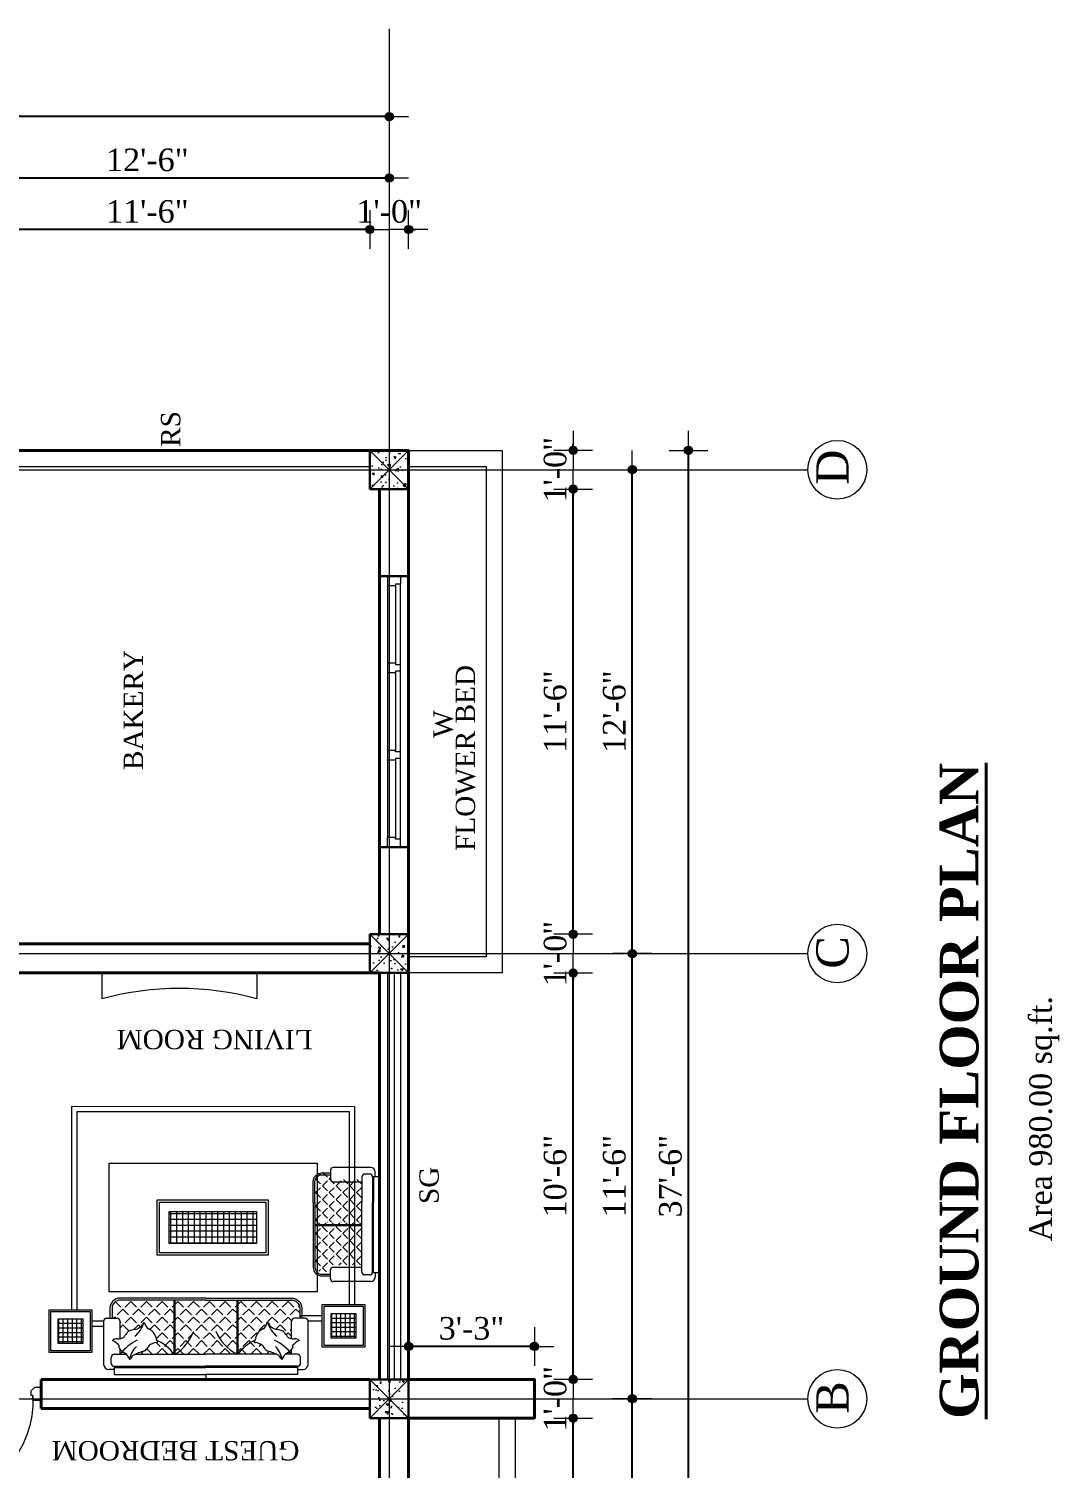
# Model space of a CAD drawing. Header units: inches. Extents: x 897 to 49934, y -34925 to -18564.
# Drawn here: x 4677.7 to 4997, y -24120.6 to -23674.4 of the extents above; entities that cross this region are included whole.
import ezdxf

# ---------------------------------------------------------------- set-up
doc = ezdxf.new("R2010")
doc.units = ezdxf.units.IN
doc.header["$LTSCALE"] = 35
doc.header["$MEASUREMENT"] = 0
doc.header["$PDMODE"] = 34
for name, color, linetype, lineweight in [('SES- Door&Window', 21, 'Continuous', 15), ('SES-DIMENSION', 142, 'Continuous', 13), ('SES-Furniture', 45, 'Continuous', 5), ('SES-HACTH', 8, 'Continuous', 13), ('SES-REBARS', 1, 'Continuous', 40), ('SES-Set Back Line', 2, 'Continuous', 15), ('SES-Staircase', 134, 'Continuous', 13), ('SES-TEXT', 3, 'Continuous', 20), ('SES-TitleText', 7, 'Continuous', 40), ('SES-Wall Plan', 6, 'Continuous', 30)]:
    doc.layers.add(name, color=color, linetype=linetype, lineweight=lineweight)
doc.styles.add('7 INCH', font='times.ttf', dxfattribs={"height": 7})
doc.styles.add('SES-ARAIL', font='times.ttf', dxfattribs={"height": 6})
doc.styles.add('SES-Title Text', font='times.ttf', dxfattribs={"height": 10})
doc.linetypes.add('ZIGZAG', pattern='A,0.0001,-0.2,[131,ltypeshp.shx,S=0.2,R=0,X=-0.2,Y=0],-0.4,[131,ltypeshp.shx,S=0.2,R=180,X=0.2,Y=0],-0.2', length=0.8001)
doc.dimstyles.new('7 INCH', dxfattribs={"dimscale": 0, "dimtxt": 7, "dimasz": 1, "dimexe": 2, "dimexo": 9, "dimgap": 2, "dimtad": 1, "dimdec": 0, "dimzin": 3, "dimdsep": 46, "dimlunit": 4, "dimtxsty": '7 INCH', "dimblk": 'DIM', "dimcen": 3, "dimdle": 3, "dimse1": 1, "dimse2": 1, "dimclrd": 256, "dimclre": 256, "dimclrt": 7, "dimadec": 1, "dimazin": 2, "dimtfac": 1, "dimtdec": 0, "dimtix": 1, "dimtofl": 0, "dimtmove": 2, "dimatfit": 3, "dimldrblk": 'ARW', "dimfxl": 2, "dimfrac": 2, "dimtolj": 2, "dimtzin": 0, "dimarcsym": 0})

# ---------------------------------------------------------------- blocks, each defined once
blk = doc.blocks.new('c11')
at = {"layer": 'SES-HACTH', "linetype": 'ByBlock'}
h = blk.add_hatch(dxfattribs=at)
h.set_pattern_fill('AR-CONC', color=256)
h.set_pattern_definition([(50, (-20422.33, 19414.4167), (7.1726018, -0.6275213), [0.75, -8.25]), (355, (-20422.33, 19414.417), (-1.3875133, 7.5219213), [0.6, -6.6]), (100.451444, (-20421.732, 19414.3644), (5.7850885, 6.8943999), [0.637402, -7.0114211]), (46.1842, (-20422.33, 19416.417), (10.6724133, -1.6551928), [1.125, -12.375]), (96.635635, (-20421.441, 19416.279), (9.3466195, 9.741186), [0.9561034, -10.5171376]), (351.184164, (-20422.33, 19416.417), (9.3466195, 9.741186), [0.9, -9.9]), (21, (-20421.33, 19415.9167), (5.9690705, -4.0261889), [0.75, -8.25]), (326, (-20421.33, 19415.917), (2.4331533, 7.2515005), [0.6, -6.6]), (71.451445, (-20420.8325, 19415.581), (8.4022238, 3.2253115), [0.6374019, -7.0114211]), (37.5, (-20422.33, 19414.4167), (0.12159855, 3.32893854), [0, -6.52, 0, -6.7, 0, -6.625]), (7.5, (-20422.33, 19414.4167), (2.63069537, 3.9441171), [0, -3.82, 0, -6.37, 0, -2.525]), (327.5, (-20424.56, 19414.4167), (5.33822436, -0.22554872), [0, -2.5, 0, -7.8, 0, -10.35]), (317.5, (-20425.56, 19414.4167), (5.8318617, 1.0010498), [0, -3.25, 0, -5.18, 0, -7.35])])
h.paths.add_polyline_path([(-6, 6), (-6, -6), (6, -6), (6, 6)])
for p, q in [((-6, 6), (6, -6)), ((6, 6), (-6, -6))]:
    blk.add_line(p, q, dxfattribs=at)
at = {"layer": 'SES-Wall Plan', "linetype": 'ByBlock'}
blk.add_lwpolyline([(-6, 6), (6, 6), (6, -6), (-6, -6)], close=True, dxfattribs=at)
blk = doc.blocks.new('6H')
at = {"layer": 'SES- Door&Window'}
for p, q in [((-78, -2.5), (-75.5, -2.5)), ((-75.5, -2.5), (3.5, -2.5)), ((-75.5, -2.5), (-75.5, -4)), ((-75.5, -4), (-75, -4)), ((-50.5, -4), (-75.5, -4)), ((-75, -4), (-75, -6.5)), ((-51, -4), (-51, -6.5)), ((-50.5, -2.5), (-50.5, -4)), ((-48.5, -2.5), (-48.5, -4)), ((-48.5, -4), (-48, -4)), ((-23.5, -4), (-48.5, -4)), ((-48, -4), (-48, -6.5)), ((-24, -4), (-24, -6.5)), ((-23.5, -4), (-24, -4)), ((-23.5, -2.5), (-23.5, -4)), ((-21.5, -2.5), (-21.5, -4)), ((3, -4), (-21.5, -4)), ((-21, -4), (-21, -6.5)), ((3, -4), (3, -6.5)), ((3.5, -4), (3, -4)), ((6, -2.5), (3.5, -2.5)), ((3.5, -2.5), (3.5, -4)), ((-78, -6.5), (-75, -6.5)), ((3, -6.5), (-75, -6.5)), ((6, -6.5), (3, -6.5))]:
    blk.add_line(p, q, dxfattribs=at)
at = {"layer": 'SES-Wall Plan'}
for p, q in [((-78, -9), (-78, 0)), ((-78, -9), (-78, 0)), ((6, -9), (6, 0))]:
    blk.add_line(p, q, dxfattribs=at)
blk.add_lwpolyline([(6, 0), (-78, 0), (-78, -9), (6, -9)], close=True, dxfattribs=at)
blk = doc.blocks.new('DIM')
at = {"layer": 'SES-DIMENSION'}
h = blk.add_hatch(color=256, dxfattribs=at)
h.paths.add_polyline_path([(0, 1.28), (0, 0), (1.28, 0, 0.414214)])
h.paths.add_polyline_path([(1.28, 0), (0, 0), (0, -1.28, 0.414214)])
h.paths.add_polyline_path([(0, 0), (-1.28, 0, 0.414214), (0, -1.28)])
h.paths.add_polyline_path([(0, 1.28, 0.414214), (-1.28, 0), (0, 0)])
for p, q in [((0, 6), (0, -6)), ((-6, 0), (6, 0))]:
    blk.add_line(p, q, dxfattribs=at)
blk.add_circle((0, 0), 1.28, dxfattribs=at)
blk = doc.blocks.new('*D1250')
at = {"layer": 'Defpoints', "color": 0, "linetype": 'ByBlock', "transparency": 16777216}
for p in [(4795.41, -24105.1), (4846.41, -24105.1), (4795.41, -24243.1)]:
    blk.add_point(p, dxfattribs=at)
at = {"layer": 'SES-DIMENSION', "linetype": 'ByBlock', "lineweight": -2, "transparency": 16777216}
blk.add_line((4846.41, -24242.1), (4846.41, -24106.1), dxfattribs=at)
for p, rotation in [((4846.41, -24105.1), 90), ((4846.41, -24243.1), 270)]:
    blk.add_blockref('DIM', p, dxfattribs=dict(at, rotation=rotation))
at = {"layer": 'SES-DIMENSION', "color": 7, "linetype": 'ByBlock', "transparency": 16777216, "insert": (4840.85, -24174.1), "char_height": 7, "attachment_point": 5, "rotation": 90, "style": '7 INCH'}
blk.add_mtext('\\A2;11\'-6"', dxfattribs=at)
blk = doc.blocks.new('ARW')
at = {"layer": 'SES-DIMENSION'}
blk.add_lwpolyline([(10, 0, 0, 6, 0), (0, 0, 0, 0, 0), (10, 0, 0, 0, 0)], format="xyseb", dxfattribs=at)
blk = doc.blocks.new('*D1251')
at = {"layer": 'Defpoints', "color": 0, "linetype": 'ByBlock', "transparency": 16777216}
for p in [(4795.41, -24093.1), (4846.41, -24093.1), (4795.41, -24105.1)]:
    blk.add_point(p, dxfattribs=at)
at = {"layer": 'SES-DIMENSION', "linetype": 'ByBlock', "lineweight": -2, "transparency": 16777216}
for p, q in [((4846.41, -24092.1), (4846.41, -24091.1)), ((4846.41, -24106.1), (4846.41, -24107.1))]:
    blk.add_line(p, q, dxfattribs=at)
for p, rotation in [((4846.41, -24093.1), 270), ((4846.41, -24105.1), 90)]:
    blk.add_blockref('DIM', p, dxfattribs=dict(at, rotation=rotation))
at = {"layer": 'SES-DIMENSION', "color": 7, "linetype": 'ByBlock', "transparency": 16777216, "insert": (4840.85, -24099.1), "char_height": 7, "attachment_point": 5, "rotation": 90, "style": '7 INCH'}
blk.add_mtext('\\A2;1\'-0"', dxfattribs=at)
blk = doc.blocks.new('*D1252')
at = {"layer": 'Defpoints', "color": 0, "linetype": 'ByBlock', "transparency": 16777216}
for p in [(4792.41, -23967.1), (4846.41, -23967.1), (4795.41, -24093.1)]:
    blk.add_point(p, dxfattribs=at)
at = {"layer": 'SES-DIMENSION', "linetype": 'ByBlock', "lineweight": -2, "transparency": 16777216}
blk.add_line((4846.41, -24092.1), (4846.41, -23968.1), dxfattribs=at)
for p, rotation in [((4846.41, -23967.1), 90), ((4846.41, -24093.1), 270)]:
    blk.add_blockref('DIM', p, dxfattribs=dict(at, rotation=rotation))
at = {"layer": 'SES-DIMENSION', "color": 7, "linetype": 'ByBlock', "transparency": 16777216, "insert": (4840.85, -24030.1), "char_height": 7, "attachment_point": 5, "rotation": 90, "style": '7 INCH'}
blk.add_mtext('\\A2;10\'-6"', dxfattribs=at)
blk = doc.blocks.new('*D1253')
at = {"layer": 'Defpoints', "color": 0, "linetype": 'ByBlock', "transparency": 16777216}
for p in [(4795.41, -23955.1), (4846.41, -23955.1), (4792.41, -23967.1)]:
    blk.add_point(p, dxfattribs=at)
at = {"layer": 'SES-DIMENSION', "linetype": 'ByBlock', "lineweight": -2, "transparency": 16777216}
for p, q in [((4846.41, -23954.1), (4846.41, -23953.1)), ((4846.41, -23968.1), (4846.41, -23969.1))]:
    blk.add_line(p, q, dxfattribs=at)
for p, rotation in [((4846.41, -23955.1), 270), ((4846.41, -23967.1), 90)]:
    blk.add_blockref('DIM', p, dxfattribs=dict(at, rotation=rotation))
at = {"layer": 'SES-DIMENSION', "color": 7, "linetype": 'ByBlock', "transparency": 16777216, "insert": (4840.85, -23961.1), "char_height": 7, "attachment_point": 5, "rotation": 90, "style": '7 INCH'}
blk.add_mtext('\\A2;1\'-0"', dxfattribs=at)
blk = doc.blocks.new('*D1254')
at = {"layer": 'Defpoints', "color": 0, "linetype": 'ByBlock', "transparency": 16777216}
for p in [(4795.41, -23817.1), (4846.41, -23817.1), (4795.41, -23955.1)]:
    blk.add_point(p, dxfattribs=at)
at = {"layer": 'SES-DIMENSION', "linetype": 'ByBlock', "lineweight": -2, "transparency": 16777216}
blk.add_line((4846.41, -23954.1), (4846.41, -23818.1), dxfattribs=at)
for p, rotation in [((4846.41, -23817.1), 90), ((4846.41, -23955.1), 270)]:
    blk.add_blockref('DIM', p, dxfattribs=dict(at, rotation=rotation))
at = {"layer": 'SES-DIMENSION', "color": 7, "linetype": 'ByBlock', "transparency": 16777216, "insert": (4840.85, -23886.1), "char_height": 7, "attachment_point": 5, "rotation": 90, "style": '7 INCH'}
blk.add_mtext('\\A2;11\'-6"', dxfattribs=at)
blk = doc.blocks.new('*D1255')
at = {"layer": 'Defpoints', "color": 0, "linetype": 'ByBlock', "transparency": 16777216}
for p in [(4795.41, -23805.1), (4846.41, -23805.1), (4795.41, -23817.1)]:
    blk.add_point(p, dxfattribs=at)
at = {"layer": 'SES-DIMENSION', "linetype": 'ByBlock', "lineweight": -2, "transparency": 16777216}
for p, q in [((4846.41, -23804.1), (4846.41, -23803.1)), ((4846.41, -23818.1), (4846.41, -23819.1))]:
    blk.add_line(p, q, dxfattribs=at)
for p, rotation in [((4846.41, -23805.1), 270), ((4846.41, -23817.1), 90)]:
    blk.add_blockref('DIM', p, dxfattribs=dict(at, rotation=rotation))
at = {"layer": 'SES-DIMENSION', "color": 7, "linetype": 'ByBlock', "transparency": 16777216, "insert": (4840.85, -23811.1), "char_height": 7, "attachment_point": 5, "rotation": 90, "style": '7 INCH'}
blk.add_mtext('\\A2;1\'-0"', dxfattribs=at)
blk = doc.blocks.new('*D1256')
at = {"layer": 'Defpoints', "color": 0, "linetype": 'ByBlock', "transparency": 16777216}
for p in [(4795.41, -24099.1), (4864.74, -24099.1), (4795.41, -24249.1)]:
    blk.add_point(p, dxfattribs=at)
at = {"layer": 'SES-DIMENSION', "linetype": 'ByBlock', "lineweight": -2, "transparency": 16777216}
blk.add_line((4864.74, -24248.1), (4864.74, -24100.1), dxfattribs=at)
for p, rotation in [((4864.74, -24099.1), 90), ((4864.74, -24249.1), 270)]:
    blk.add_blockref('DIM', p, dxfattribs=dict(at, rotation=rotation))
at = {"layer": 'SES-DIMENSION', "color": 7, "linetype": 'ByBlock', "transparency": 16777216, "insert": (4859.18, -24174.1), "char_height": 7, "attachment_point": 5, "rotation": 90, "style": '7 INCH'}
blk.add_mtext('\\A2;12\'-6"', dxfattribs=at)
blk = doc.blocks.new('*D1257')
at = {"layer": 'Defpoints', "color": 0, "linetype": 'ByBlock', "transparency": 16777216}
for p in [(4795.41, -23961.1), (4864.74, -23961.1), (4795.41, -24099.1)]:
    blk.add_point(p, dxfattribs=at)
at = {"layer": 'SES-DIMENSION', "linetype": 'ByBlock', "lineweight": -2, "transparency": 16777216}
blk.add_line((4864.74, -24098.1), (4864.74, -23962.1), dxfattribs=at)
for p, rotation in [((4864.74, -23961.1), 90), ((4864.74, -24099.1), 270)]:
    blk.add_blockref('DIM', p, dxfattribs=dict(at, rotation=rotation))
at = {"layer": 'SES-DIMENSION', "color": 7, "linetype": 'ByBlock', "transparency": 16777216, "insert": (4859.18, -24030.1), "char_height": 7, "attachment_point": 5, "rotation": 90, "style": '7 INCH'}
blk.add_mtext('\\A2;11\'-6"', dxfattribs=at)
blk = doc.blocks.new('*D1258')
at = {"layer": 'Defpoints', "color": 0, "linetype": 'ByBlock', "transparency": 16777216}
for p in [(4795.41, -23811.1), (4864.74, -23811.1), (4795.41, -23961.1)]:
    blk.add_point(p, dxfattribs=at)
at = {"layer": 'SES-DIMENSION', "linetype": 'ByBlock', "lineweight": -2, "transparency": 16777216}
blk.add_line((4864.74, -23960.1), (4864.74, -23812.1), dxfattribs=at)
for p, rotation in [((4864.74, -23811.1), 90), ((4864.74, -23961.1), 270)]:
    blk.add_blockref('DIM', p, dxfattribs=dict(at, rotation=rotation))
at = {"layer": 'SES-DIMENSION', "color": 7, "linetype": 'ByBlock', "transparency": 16777216, "insert": (4859.18, -23886.1), "char_height": 7, "attachment_point": 5, "rotation": 90, "style": '7 INCH'}
blk.add_mtext('\\A2;12\'-6"', dxfattribs=at)
blk = doc.blocks.new('*D1259')
at = {"layer": 'Defpoints', "color": 0, "linetype": 'ByBlock', "transparency": 16777216}
for p in [(4795.41, -23805.1), (4882.12, -23805.1), (4795.41, -24255.1)]:
    blk.add_point(p, dxfattribs=at)
at = {"layer": 'SES-DIMENSION', "linetype": 'ByBlock', "lineweight": -2, "transparency": 16777216}
blk.add_line((4882.12, -24254.1), (4882.12, -23806.1), dxfattribs=at)
for p, rotation in [((4882.12, -23805.1), 90), ((4882.12, -24255.1), 270)]:
    blk.add_blockref('DIM', p, dxfattribs=dict(at, rotation=rotation))
at = {"layer": 'SES-DIMENSION', "color": 7, "linetype": 'ByBlock', "transparency": 16777216, "insert": (4876.55, -24030.1), "char_height": 7, "attachment_point": 5, "rotation": 90, "style": '7 INCH'}
blk.add_mtext('\\A2;37\'-6"', dxfattribs=at)
blk = doc.blocks.new('*D1279')
at = {"layer": 'Defpoints', "color": 0, "linetype": 'ByBlock', "transparency": 16777216}
for p in [(4783.41, -23736.64), (4783.41, -23805.1), (4795.41, -23805.1)]:
    blk.add_point(p, dxfattribs=at)
at = {"layer": 'SES-DIMENSION', "linetype": 'ByBlock', "lineweight": -2, "transparency": 16777216}
for p, q in [((4782.41, -23736.64), (4781.41, -23736.64)), ((4796.41, -23736.64), (4797.41, -23736.64))]:
    blk.add_line(p, q, dxfattribs=at)
blk.add_blockref('DIM', (4783.41, -23736.64), dxfattribs=at)
at = {"layer": 'SES-DIMENSION', "linetype": 'ByBlock', "lineweight": -2, "transparency": 16777216, "rotation": 180}
blk.add_blockref('DIM', (4795.41, -23736.64), dxfattribs=at)
at = {"layer": 'SES-DIMENSION', "color": 7, "linetype": 'ByBlock', "transparency": 16777216, "insert": (4789.41, -23731.08), "char_height": 7, "attachment_point": 5, "style": '7 INCH'}
blk.add_mtext('\\A2;1\'-0"', dxfattribs=at)
blk = doc.blocks.new('*D1280')
at = {"layer": 'Defpoints', "color": 0, "linetype": 'ByBlock', "transparency": 16777216}
for p in [(4645.52, -23736.64), (4645.52, -23805.1), (4783.41, -23805.1)]:
    blk.add_point(p, dxfattribs=at)
at = {"layer": 'SES-DIMENSION', "linetype": 'ByBlock', "lineweight": -2, "transparency": 16777216}
blk.add_line((4782.41, -23736.64), (4646.52, -23736.64), dxfattribs=at)
at = {"layer": 'SES-DIMENSION', "linetype": 'ByBlock', "lineweight": -2, "transparency": 16777216, "rotation": 180}
blk.add_blockref('DIM', (4645.52, -23736.64), dxfattribs=at)
at = {"layer": 'SES-DIMENSION', "linetype": 'ByBlock', "lineweight": -2, "transparency": 16777216}
blk.add_blockref('DIM', (4783.41, -23736.64), dxfattribs=at)
at = {"layer": 'SES-DIMENSION', "color": 7, "linetype": 'ByBlock', "transparency": 16777216, "insert": (4714.46, -23731.08), "char_height": 7, "attachment_point": 5, "style": '7 INCH'}
blk.add_mtext('\\A2;11\'-6"', dxfattribs=at)
blk = doc.blocks.new('*D1285')
at = {"layer": 'Defpoints', "color": 0, "linetype": 'ByBlock', "transparency": 16777216}
for p in [(4789.41, -23720.67), (4639.52, -23805.1), (4789.41, -23805.1)]:
    blk.add_point(p, dxfattribs=at)
at = {"layer": 'SES-DIMENSION', "linetype": 'ByBlock', "lineweight": -2, "transparency": 16777216}
blk.add_line((4640.52, -23720.67), (4788.41, -23720.67), dxfattribs=at)
at = {"layer": 'SES-DIMENSION', "linetype": 'ByBlock', "lineweight": -2, "transparency": 16777216, "rotation": 180}
blk.add_blockref('DIM', (4639.52, -23720.67), dxfattribs=at)
at = {"layer": 'SES-DIMENSION', "linetype": 'ByBlock', "lineweight": -2, "transparency": 16777216}
blk.add_blockref('DIM', (4789.41, -23720.67), dxfattribs=at)
at = {"layer": 'SES-DIMENSION', "color": 7, "linetype": 'ByBlock', "transparency": 16777216, "insert": (4714.46, -23715.11), "char_height": 7, "attachment_point": 5, "style": '7 INCH'}
blk.add_mtext('\\A2;12\'-6"', dxfattribs=at)
blk = doc.blocks.new('*D1286')
at = {"layer": 'Defpoints', "color": 0, "linetype": 'ByBlock', "transparency": 16777216}
for p in [(4486.63, -23701.65), (4486.63, -23805.1), (4789.41, -23805.1)]:
    blk.add_point(p, dxfattribs=at)
at = {"layer": 'SES-DIMENSION', "linetype": 'ByBlock', "lineweight": -2, "transparency": 16777216}
blk.add_line((4788.41, -23701.65), (4487.63, -23701.65), dxfattribs=at)
at = {"layer": 'SES-DIMENSION', "linetype": 'ByBlock', "lineweight": -2, "transparency": 16777216, "rotation": 180}
blk.add_blockref('DIM', (4486.63, -23701.65), dxfattribs=at)
at = {"layer": 'SES-DIMENSION', "linetype": 'ByBlock', "lineweight": -2, "transparency": 16777216}
blk.add_blockref('DIM', (4789.41, -23701.65), dxfattribs=at)
at = {"layer": 'SES-DIMENSION', "color": 7, "linetype": 'ByBlock', "transparency": 16777216, "insert": (4638.02, -23696.09), "char_height": 7, "attachment_point": 5, "style": '7 INCH'}
blk.add_mtext('\\A2;25\'-3"', dxfattribs=at)
blk = doc.blocks.new('3ls')
at = {"layer": 'SES- Door&Window'}
for p, q in [((-36, -2.5), (-34, -2.5)), ((-34, -2.5), (-33, -3.5)), ((-33, -5), (-33, -3.5)), ((-2, -2.5), (-3, -3.5)), ((-3, -5), (-3, -3.5)), ((0, -2.5), (-2, -2.5)), ((-36, -6.5), (-33.5, -6.5)), ((-33.5, -6.5), (-33.5, -5)), ((-33.5, -5), (-33, -5)), ((-2.5, -5), (-3, -5)), ((-2.5, -6.5), (-2.5, -5)), ((0, -6.5), (-2.5, -6.5))]:
    blk.add_line(p, q, dxfattribs=at)
blk.add_lwpolyline([(-2.5, -6.5), (-2.5, -37.5), (-4, -37.5), (-4, -6.5)], close=True, dxfattribs=at)
blk.add_arc((-2.5, -6.5), 31.04, 177.2298, 267.2298, dxfattribs=at)
at = {"layer": 'SES-Wall Plan', "color": 6, "ltscale": 2}
for p, q in [((-36, -6.5), (-36, -1.5)), ((0, -6.5), (0, -1.5))]:
    blk.add_line(p, q, dxfattribs=at)
blk = doc.blocks.new('*D1288')
at = {"layer": 'Defpoints', "color": 0, "linetype": 'ByBlock', "transparency": 16777216}
for p in [(4795.41, -24082.87), (4795.41, -24093.1), (4834.41, -24093.1)]:
    blk.add_point(p, dxfattribs=at)
at = {"layer": 'SES-DIMENSION', "linetype": 'ByBlock', "lineweight": -2, "transparency": 16777216}
blk.add_line((4833.41, -24082.87), (4796.41, -24082.87), dxfattribs=at)
at = {"layer": 'SES-DIMENSION', "linetype": 'ByBlock', "lineweight": -2, "transparency": 16777216, "rotation": 180}
blk.add_blockref('DIM', (4795.41, -24082.87), dxfattribs=at)
at = {"layer": 'SES-DIMENSION', "linetype": 'ByBlock', "lineweight": -2, "transparency": 16777216}
blk.add_blockref('DIM', (4834.41, -24082.87), dxfattribs=at)
at = {"layer": 'SES-DIMENSION', "color": 7, "linetype": 'ByBlock', "transparency": 16777216, "insert": (4814.91, -24077.3), "char_height": 7, "attachment_point": 5, "style": '7 INCH'}
blk.add_mtext('\\A2;3\'-3"', dxfattribs=at)
blk = doc.blocks.new('*X22')
at = {"color": 0}
for p, q in [((1.494, 2.3), (1.765, 2.3)), ((1.494, 2.25), (1.765, 2.25)), ((1.5, 2.028), (1.5, 2.3)), ((1.55, 2.028), (1.55, 2.3)), ((1.6, 2.028), (1.6, 2.3)), ((1.65, 2.028), (1.65, 2.3)), ((1.7, 2.028), (1.7, 2.3)), ((1.75, 2.028), (1.75, 2.3)), ((1.494, 2.2), (1.765, 2.2)), ((1.494, 2.15), (1.765, 2.15)), ((1.494, 2.1), (1.765, 2.1)), ((1.494, 2.05), (1.765, 2.05))]:
    blk.add_line(p, q, dxfattribs=at)
blk = doc.blocks.new('*X24')
at = {"color": 0}
for p, q in [((-0.931, 2.175), (-0.877, 2.121)), ((-0.778, 2.178), (-0.834, 2.121)), ((-0.778, 2.178), (-0.721, 2.121)), ((-0.622, 2.178), (-0.679, 2.121)), ((-0.622, 2.178), (-0.566, 2.121)), ((-0.467, 2.178), (-0.523, 2.121)), ((-0.467, 2.178), (-0.41, 2.121)), ((-0.351, 2.138), (-0.368, 2.121)), ((-0.311, 2.178), (-0.341, 2.148)), ((-0.311, 2.178), (-0.255, 2.121)), ((-0.156, 2.178), (-0.212, 2.121)), ((-0.156, 2.178), (-0.099, 2.121)), ((0, 2.178), (-0.057, 2.121)), ((0, 2.178), (0.057, 2.121)), ((0.156, 2.178), (0.099, 2.121)), ((0.156, 2.178), (0.212, 2.121)), ((0.27, 2.137), (0.255, 2.121)), ((0.311, 2.178), (0.28, 2.147)), ((0.311, 2.178), (0.368, 2.121)), ((0.467, 2.178), (0.41, 2.121)), ((0.467, 2.178), (0.523, 2.121)), ((0.622, 2.178), (0.566, 2.121)), ((0.622, 2.178), (0.679, 2.121)), ((0.778, 2.178), (0.721, 2.121)), ((0.778, 2.178), (0.834, 2.121)), ((-0.964, 2.053), (-0.955, 2.044)), ((-0.933, 2.022), (-0.944, 2.012)), ((-0.933, 2.022), (-0.923, 2.012)), ((-0.856, 2.1), (-0.912, 2.044)), ((-0.856, 2.1), (-0.799, 2.044)), ((-0.778, 2.022), (-0.834, 1.966)), ((-0.778, 2.022), (-0.721, 1.966)), ((-0.7, 2.1), (-0.757, 2.044)), ((-0.7, 2.1), (-0.643, 2.044)), ((-0.622, 2.022), (-0.679, 1.966)), ((-0.622, 2.022), (-0.566, 1.966)), ((-0.544, 2.1), (-0.601, 2.044)), ((-0.544, 2.1), (-0.488, 2.044)), ((-0.467, 2.022), (-0.523, 1.966)), ((-0.467, 2.022), (-0.41, 1.966)), ((-0.389, 2.1), (-0.445, 2.044)), ((-0.389, 2.1), (-0.351, 2.062)), ((-0.341, 2.052), (-0.332, 2.044)), ((-0.311, 2.022), (-0.341, 1.992)), ((-0.311, 2.022), (-0.255, 1.966)), ((-0.233, 2.1), (-0.29, 2.044)), ((-0.233, 2.1), (-0.177, 2.044)), ((-0.156, 2.022), (-0.212, 1.966)), ((-0.156, 2.022), (-0.099, 1.966)), ((-0.078, 2.1), (-0.134, 2.044)), ((-0.078, 2.1), (-0.021, 2.044)), ((0, 2.022), (-0.057, 1.966)), ((0, 2.022), (0.057, 1.966)), ((0.078, 2.1), (0.021, 2.044)), ((0.078, 2.1), (0.134, 2.044)), ((0.156, 2.022), (0.099, 1.966)), ((0.156, 2.022), (0.212, 1.966)), ((0.233, 2.1), (0.177, 2.044)), ((0.233, 2.1), (0.27, 2.063)), ((0.28, 2.053), (0.29, 2.044)), ((0.311, 2.022), (0.28, 1.991)), ((0.311, 2.022), (0.368, 1.966)), ((0.389, 2.1), (0.332, 2.044)), ((0.389, 2.1), (0.445, 2.044)), ((0.467, 2.022), (0.41, 1.966)), ((0.467, 2.022), (0.523, 1.966)), ((0.544, 2.1), (0.488, 2.044)), ((0.544, 2.1), (0.601, 2.044)), ((0.622, 2.022), (0.566, 1.966)), ((0.622, 2.022), (0.679, 1.966)), ((0.7, 2.1), (0.643, 2.044)), ((0.7, 2.1), (0.757, 2.044)), ((0.778, 2.022), (0.721, 1.966)), ((0.778, 2.022), (0.813, 1.987)), ((0.856, 2.1), (0.799, 2.044)), ((0.856, 2.1), (0.893, 2.063)), ((0.889, 2.134), (0.877, 2.121)), ((-0.883, 1.972), (-0.877, 1.966)), ((-0.856, 1.945), (-0.883, 1.917)), ((-0.856, 1.945), (-0.799, 1.888)), ((-0.7, 1.945), (-0.746, 1.899)), ((-0.7, 1.945), (-0.683, 1.927)), ((-0.544, 1.945), (-0.59, 1.899)), ((-0.544, 1.945), (-0.488, 1.888)), ((-0.467, 1.867), (-0.523, 1.81)), ((-0.467, 1.867), (-0.41, 1.81)), ((-0.389, 1.945), (-0.445, 1.888)), ((-0.389, 1.945), (-0.351, 1.907)), ((-0.351, 1.982), (-0.368, 1.966)), ((-0.341, 1.897), (-0.332, 1.888)), ((-0.311, 1.867), (-0.341, 1.837)), ((-0.311, 1.867), (-0.255, 1.81)), ((-0.233, 1.945), (-0.29, 1.888)), ((-0.233, 1.945), (-0.177, 1.888)), ((-0.156, 1.867), (-0.212, 1.81)), ((-0.156, 1.867), (-0.099, 1.81)), ((-0.078, 1.945), (-0.134, 1.888)), ((-0.078, 1.945), (-0.021, 1.888)), ((0, 1.867), (-0.057, 1.81)), ((0, 1.867), (0.057, 1.81)), ((0.078, 1.945), (0.021, 1.888)), ((0.078, 1.945), (0.134, 1.888)), ((0.156, 1.867), (0.099, 1.81)), ((0.156, 1.867), (0.212, 1.81)), ((0.233, 1.945), (0.177, 1.888)), ((0.233, 1.945), (0.27, 1.908)), ((0.27, 1.981), (0.255, 1.966)), ((0.28, 1.898), (0.29, 1.888)), ((0.311, 1.867), (0.28, 1.836)), ((0.311, 1.867), (0.368, 1.81)), ((0.389, 1.945), (0.332, 1.888)), ((0.389, 1.945), (0.445, 1.888)), ((0.467, 1.867), (0.41, 1.81)), ((0.467, 1.867), (0.475, 1.859)), ((0.544, 1.945), (0.488, 1.888)), ((0.544, 1.945), (0.557, 1.932)), ((0.7, 1.945), (0.658, 1.902)), ((0.7, 1.945), (0.757, 1.888)), ((0.778, 1.867), (0.759, 1.848)), ((0.778, 1.867), (0.812, 1.832)), ((0.812, 1.901), (0.799, 1.888)), ((-0.883, 1.817), (-0.877, 1.81)), ((-0.581, 1.753), (-0.601, 1.733)), ((-0.526, 1.77), (-0.488, 1.732)), ((-0.467, 1.711), (-0.523, 1.655)), ((-0.467, 1.711), (-0.41, 1.655)), ((-0.436, 1.742), (-0.445, 1.732)), ((-0.389, 1.789), (-0.436, 1.742)), ((-0.389, 1.789), (-0.351, 1.751)), ((-0.351, 1.827), (-0.368, 1.81)), ((-0.341, 1.741), (-0.332, 1.732)), ((-0.311, 1.711), (-0.341, 1.681)), ((-0.311, 1.711), (-0.255, 1.655)), ((-0.233, 1.789), (-0.29, 1.732)), ((-0.233, 1.789), (-0.177, 1.732)), ((-0.156, 1.711), (-0.212, 1.655)), ((-0.156, 1.711), (-0.099, 1.655)), ((-0.078, 1.789), (-0.134, 1.732)), ((-0.078, 1.789), (-0.021, 1.732)), ((0, 1.711), (-0.057, 1.655)), ((0, 1.711), (0.057, 1.655)), ((0.078, 1.789), (0.021, 1.732)), ((0.078, 1.789), (0.134, 1.732)), ((0.156, 1.711), (0.099, 1.655)), ((0.156, 1.711), (0.212, 1.655)), ((0.233, 1.789), (0.177, 1.732)), ((0.233, 1.789), (0.27, 1.752)), ((0.27, 1.826), (0.255, 1.81)), ((0.28, 1.742), (0.29, 1.732)), ((0.311, 1.711), (0.28, 1.68)), ((0.311, 1.711), (0.32, 1.702)), ((0.389, 1.789), (0.332, 1.732)), ((0.389, 1.789), (0.407, 1.77)), ((0.407, 1.77), (0.445, 1.732)), ((0.467, 1.711), (0.41, 1.655)), ((0.467, 1.711), (0.523, 1.655)), ((0.509, 1.753), (0.488, 1.732)), ((-0.724, 1.657), (-0.721, 1.655)), ((-0.647, 1.687), (-0.679, 1.655)), ((-0.619, 1.708), (-0.566, 1.655)), ((-0.358, 1.664), (-0.368, 1.655)), ((-0.351, 1.671), (-0.358, 1.664)), ((0.27, 1.67), (0.255, 1.655)), ((0.32, 1.702), (0.368, 1.655)), ((0.592, 1.681), (0.566, 1.655))]:
    blk.add_line(p, q, dxfattribs=at)
blk = doc.blocks.new('*X25')
at = {"color": 0}
for p, q in [((1.519, 2.9), (2.264, 2.9)), ((1.519, 2.85), (2.264, 2.85)), ((1.55, 2.632), (1.55, 2.904)), ((1.6, 2.632), (1.6, 2.904)), ((1.65, 2.632), (1.65, 2.904)), ((1.7, 2.632), (1.7, 2.904)), ((1.75, 2.632), (1.75, 2.904)), ((1.8, 2.632), (1.8, 2.904)), ((1.85, 2.632), (1.85, 2.904)), ((1.9, 2.632), (1.9, 2.904)), ((1.95, 2.632), (1.95, 2.904)), ((2, 2.632), (2, 2.904)), ((2.05, 2.632), (2.05, 2.904)), ((2.1, 2.632), (2.1, 2.904)), ((2.15, 2.632), (2.15, 2.904)), ((2.2, 2.632), (2.2, 2.904)), ((2.25, 2.632), (2.25, 2.904)), ((1.519, 2.8), (2.264, 2.8)), ((1.519, 2.75), (2.264, 2.75)), ((1.519, 2.7), (2.264, 2.7)), ((1.519, 2.65), (2.264, 2.65))]:
    blk.add_line(p, q, dxfattribs=at)
blk = doc.blocks.new('*X23')
at = {"color": 0}
for p, q in [((-0.389, 3.811), (-0.433, 3.856)), ((-0.433, 3.767), (-0.41, 3.79)), ((-0.389, 3.811), (-0.332, 3.868)), ((-0.311, 3.734), (-0.368, 3.79)), ((-0.311, 3.734), (-0.255, 3.79)), ((-0.233, 3.811), (-0.29, 3.868)), ((-0.233, 3.811), (-0.177, 3.868)), ((-0.156, 3.734), (-0.212, 3.79)), ((-0.156, 3.734), (-0.099, 3.79)), ((-0.078, 3.811), (-0.134, 3.868)), ((-0.078, 3.811), (-0.021, 3.868)), ((0, 3.734), (-0.057, 3.79)), ((0, 3.734), (0.043, 3.777)), ((0.043, 3.846), (0.021, 3.868)), ((0.078, 3.811), (0.053, 3.836)), ((0.053, 3.787), (0.057, 3.79)), ((0.078, 3.811), (0.134, 3.868)), ((0.156, 3.734), (0.099, 3.79)), ((0.156, 3.734), (0.212, 3.79)), ((0.233, 3.811), (0.177, 3.868)), ((0.233, 3.811), (0.29, 3.868)), ((0.311, 3.734), (0.255, 3.79)), ((0.311, 3.734), (0.368, 3.79)), ((0.389, 3.811), (0.332, 3.868)), ((0.389, 3.811), (0.445, 3.868)), ((0.467, 3.734), (0.41, 3.79)), ((0.467, 3.734), (0.523, 3.79)), ((0.54, 3.816), (0.488, 3.868)), ((-0.389, 3.656), (-0.433, 3.7)), ((-0.433, 3.611), (-0.41, 3.635)), ((-0.389, 3.656), (-0.332, 3.712)), ((-0.311, 3.578), (-0.368, 3.635)), ((-0.311, 3.578), (-0.255, 3.635)), ((-0.233, 3.656), (-0.29, 3.712)), ((-0.233, 3.656), (-0.177, 3.712)), ((-0.156, 3.578), (-0.212, 3.635)), ((-0.156, 3.578), (-0.099, 3.635)), ((-0.078, 3.656), (-0.134, 3.712)), ((-0.078, 3.656), (-0.021, 3.712)), ((0, 3.578), (-0.057, 3.635)), ((0, 3.578), (0.043, 3.621)), ((0.043, 3.69), (0.021, 3.712)), ((0.078, 3.656), (0.053, 3.68)), ((0.053, 3.631), (0.057, 3.635)), ((0.078, 3.656), (0.134, 3.712)), ((0.156, 3.578), (0.099, 3.635)), ((0.156, 3.578), (0.212, 3.635)), ((0.233, 3.656), (0.177, 3.712)), ((0.233, 3.656), (0.29, 3.712)), ((0.311, 3.578), (0.255, 3.635)), ((0.311, 3.578), (0.368, 3.635)), ((0.389, 3.656), (0.332, 3.712)), ((0.389, 3.656), (0.445, 3.712)), ((0.467, 3.578), (0.41, 3.635)), ((0.467, 3.578), (0.523, 3.635)), ((0.54, 3.661), (0.488, 3.712)), ((-0.467, 3.422), (-0.514, 3.47)), ((-0.467, 3.422), (-0.41, 3.479)), ((-0.389, 3.5), (-0.433, 3.545)), ((-0.389, 3.5), (-0.332, 3.557)), ((-0.311, 3.422), (-0.368, 3.479)), ((-0.311, 3.422), (-0.255, 3.479)), ((-0.233, 3.5), (-0.29, 3.557)), ((-0.233, 3.5), (-0.177, 3.557)), ((-0.156, 3.422), (-0.212, 3.479)), ((-0.156, 3.422), (-0.099, 3.479)), ((-0.078, 3.5), (-0.134, 3.557)), ((-0.078, 3.5), (-0.021, 3.557)), ((0, 3.422), (-0.057, 3.479)), ((0, 3.422), (0.043, 3.466)), ((0.043, 3.535), (0.021, 3.557)), ((0.078, 3.5), (0.053, 3.525)), ((0.053, 3.476), (0.057, 3.479)), ((0.078, 3.5), (0.134, 3.557)), ((0.156, 3.422), (0.099, 3.479)), ((0.156, 3.422), (0.212, 3.479)), ((0.233, 3.5), (0.177, 3.557)), ((0.233, 3.5), (0.29, 3.557)), ((0.311, 3.422), (0.255, 3.479)), ((0.311, 3.422), (0.368, 3.479)), ((0.389, 3.5), (0.332, 3.557)), ((0.389, 3.5), (0.445, 3.557)), ((0.467, 3.422), (0.41, 3.479)), ((0.467, 3.422), (0.523, 3.479)), ((0.544, 3.5), (0.488, 3.557)), ((0.544, 3.5), (0.561, 3.516)), ((0.62, 3.425), (0.566, 3.479)), ((-0.506, 3.383), (-0.488, 3.401)), ((-0.389, 3.345), (-0.445, 3.401)), ((-0.389, 3.345), (-0.332, 3.401)), ((-0.233, 3.345), (-0.29, 3.401)), ((-0.233, 3.345), (-0.177, 3.401)), ((-0.078, 3.345), (-0.134, 3.401)), ((-0.078, 3.345), (-0.021, 3.401)), ((0.043, 3.379), (0.021, 3.401)), ((0.078, 3.345), (0.053, 3.369)), ((0.078, 3.345), (0.134, 3.401)), ((0.233, 3.345), (0.177, 3.401)), ((0.233, 3.345), (0.29, 3.401)), ((0.389, 3.345), (0.332, 3.401)), ((0.389, 3.345), (0.445, 3.401)), ((0.544, 3.345), (0.488, 3.401)), ((0.544, 3.345), (0.601, 3.401))]:
    blk.add_line(p, q, dxfattribs=at)
blk = doc.blocks.new('A$C1D4C06E2')
at = {"layer": 'SES-Furniture'}
for p, q in [((0.708, 1.36), (2.773, 1.36)), ((2.152, 1.36), (2.773, 1.36)), ((2.773, 1.36), (2.772, -1.509)), ((0.708, 1.306), (2.719, 1.306)), ((2.152, 1.306), (2.719, 1.306)), ((2.719, 1.306), (2.719, -1.455)), ((0.153, 1.037), (0.591, 1.037)), ((0.538, 1.037), (0.538, 1.157)), ((0.592, 1.037), (0.592, 1.157)), ((0.05, 0.931), (0.05, 0)), ((0.122, 0.931), (0.05, 0.931)), ((0.101, 0.931), (0.101, 0.986)), ((0.122, 0.931), (0.122, 0)), ((0.122, 0.908), (0.133, 0.908)), ((0.133, 0.929), (0.133, 0)), ((0.163, 0.96), (0.224, 0.96)), ((0.255, 0.929), (0.255, 0.805)), ((0.622, 1.007), (0.622, 0.9)), ((0.888, -1.131), (0.888, 0.982)), ((0.888, 0.982), (2.195, 0.982)), ((2.195, 0.982), (2.195, -1.131)), ((0.255, 0.87), (0.306, 0.87)), ((0.413, 0.87), (0.591, 0.87)), ((0.255, 0.724), (0.255, 0)), ((0.805, 0.324), (0.255, 0.324)), ((0.805, 0.314), (0.255, 0.314)), ((0.05, -0.931), (0.05, 0)), ((0.122, -0.931), (0.122, 0)), ((0.133, -0.929), (0.133, 0)), ((0.255, -0.724), (0.255, 0)), ((0.805, -0.314), (0.255, -0.314)), ((0.805, -0.324), (0.255, -0.324)), ((0.255, -0.929), (0.255, -0.805)), ((0.255, -0.87), (0.306, -0.87)), ((0.413, -0.87), (0.591, -0.87)), ((0.122, -0.931), (0.05, -0.931)), ((0.101, -0.931), (0.101, -0.986)), ((0.122, -0.908), (0.133, -0.908)), ((0.163, -0.96), (0.224, -0.96)), ((0.622, -1.007), (0.622, -0.9)), ((0.646, -1.18), (0.646, -0.965)), ((0.153, -1.037), (0.591, -1.037)), ((0.592, -1.18), (0.592, -1.037)), ((2.195, -1.131), (0.888, -1.131)), ((1.564, -1.106), (1.564, -1.584)), ((1.573, -1.106), (1.573, -1.584)), ((0.994, -1.673), (0.994, -1.292)), ((1.02, -1.265), (1.113, -1.265)), ((1.139, -1.292), (1.139, -1.584)), ((2.006, -1.292), (2.006, -1.584)), ((2.125, -1.265), (2.033, -1.265)), ((2.152, -1.673), (2.152, -1.292)), ((2.719, -1.455), (0.762, -1.455)), ((2.772, -1.509), (0.762, -1.509)), ((1.088, -1.584), (1.196, -1.584)), ((1.196, -1.584), (1.796, -1.584)), ((1.95, -1.584), (1.796, -1.584)), ((2.058, -1.584), (1.95, -1.584)), ((1.086, -1.718), (1.038, -1.718)), ((1.061, -1.664), (1.061, -1.611)), ((1.086, -1.7), (1.796, -1.7)), ((1.086, -1.7), (1.086, -1.762)), ((1.088, -1.69), (1.796, -1.69)), ((1.106, -1.7), (1.106, -1.69)), ((2.058, -1.69), (1.796, -1.69)), ((2.059, -1.7), (1.796, -1.7)), ((2.04, -1.7), (2.04, -1.69)), ((2.059, -1.7), (2.059, -1.762)), ((2.059, -1.718), (2.107, -1.718)), ((2.084, -1.664), (2.084, -1.611)), ((1.086, -1.762), (1.796, -1.762)), ((2.059, -1.762), (1.796, -1.762))]:
    blk.add_line(p, q, dxfattribs=at)
at = {"layer": 'SES-Furniture', "linetype": 'Continuous'}
blk.add_line((0.05, 0), (0, 0), dxfattribs=at)
at = {"layer": 'SES-Furniture'}
for points in [[(0.708, 1.591), (0.708, 1.157), (0.273, 1.157), (0.273, 1.591), (0.708, 1.591)], [(1.261, -0.632), (1.261, 0.493), (1.823, 0.493), (1.823, -0.632), (1.261, -0.632)], [(0.826, 0), (0.826, 0.324)], [(0.826, 0), (0.826, -0.324)], [(0.762, -1.18), (0.762, -1.614), (0.327, -1.614), (0.327, -1.18), (0.762, -1.18)]]:
    blk.add_lwpolyline(points, dxfattribs=at)
for points in [[(0.69, 1.572), (0.69, 1.175), (0.291, 1.175), (0.291, 1.572)], [(0.616, 1.498), (0.616, 1.249), (0.365, 1.249), (0.365, 1.498)], [(1.284, -0.608), (1.284, 0.469), (1.799, 0.469), (1.799, -0.608)], [(1.38, -0.513), (1.38, 0.374), (1.704, 0.374), (1.704, -0.513)], [(0.744, -1.199), (0.744, -1.596), (0.345, -1.596), (0.345, -1.199)], [(0.67, -1.272), (0.67, -1.522), (0.419, -1.522), (0.419, -1.272)]]:
    blk.add_lwpolyline(points, close=True, dxfattribs=at)
for points in [[(0.826, 0.324), (0.826, 0.87, 0.414214), (0.723, 0.973), (0.622, 0.973)], [(0.805, 0), (0.805, 0.87, 0.414214), (0.723, 0.952), (0.622, 0.952)], [(0.805, 0), (0.805, -0.87, -0.414214), (0.723, -0.952), (0.622, -0.952)], [(0.826, -0.324), (0.826, -0.87, -0.414214), (0.723, -0.973), (0.622, -0.973)], [(1.796, -1.089), (1.139, -1.089, 0.414214), (1.05, -1.178), (1.05, -1.265)], [(1.796, -1.106), (1.139, -1.106, 0.414214), (1.068, -1.178), (1.068, -1.265)], [(1.796, -1.089), (2.007, -1.089, -0.414214), (2.096, -1.178), (2.096, -1.265)], [(1.796, -1.106), (2.007, -1.106, -0.414214), (2.078, -1.178), (2.078, -1.265)]]:
    blk.add_lwpolyline(points, format="xyb", dxfattribs=at)
for centre, radius, start, end in [((0.153, 0.986), 0.0513, 90, 180), ((0.591, 1.007), 0.0308, 0, 90), ((0.163, 0.929), 0.0308, 90, 180), ((0.224, 0.929), 0.0308, 0, 90), ((0.332, 0.857), 0.0264, 61.129, 132.0072), ((0.207, 1.033), 0.206, 311.897, 335.143), ((0.366, 0.909), 0.0474, 348.3061, 52.5678), ((0.496, 0.886), 0.0849, 170.7535, 222.4592), ((0.591, 0.9), 0.0308, 270, 0), ((0.211, 0.772), 0.00687, 103.7372, 243.7943), ((0.17, 0.549), 0.227, 43.5823, 81.4801), ((0.154, 0.657), 0.121, 43.114, 63.7943), ((0.186, 0.874), 0.0978, 283.7372, 327.2755), ((0.236, 0.737), 0.00687, 21.0414, 35.0776), ((-0.582, 0.34), 0.917, 18.1054, 25.8361), ((-0.003, 0.515), 0.439, 24.2853, 53.9672), ((0.392, 0.764), 0.137, 124.5257, 155.2684), ((0.27, 0.559), 0.315, 48.6573, 58.7587), ((0.456, 0.766), 0.0372, 16.5991, 53.5562), ((0.198, 0.661), 0.315, 11.3965, 21.4979), ((0.325, 0.635), 0.0372, 196.5991, 233.5562), ((0.511, 0.842), 0.315, 228.6573, 238.7587), ((0.659, 0.901), 0.285, 219.4578, 253.2413), ((0.626, 0.743), 0.121, 189.7041, 243.7943), ((0.595, 0.527), 0.0978, 103.7372, 147.2755), ((0.57, 0.629), 0.00687, 283.7372, 63.7943), ((-0.003, 0.679), 0.439, 306.0328, 335.7147), ((0.241, 0.492), 0.133, 3.6053, 37.2168), ((0.384, 0.501), 0.0103, 183.6053, 318.1806), ((0.423, 0.467), 0.0414, 127.1406, 138.1806), ((0.386, 0.636), 0.137, 274.8868, 305.6295), ((0.388, 0.637), 0.137, 304.5257, 335.2684), ((0.66, 0.574), 0.482, 212.7357, 249.3664), ((0.696, -0.564), 0.507, 113.9214, 150.4355), ((-0.003, -0.679), 0.439, 24.2853, 53.9672), ((0.511, -0.842), 0.315, 121.2413, 131.3427), ((0.241, -0.492), 0.133, 322.7832, 356.3947), ((0.384, -0.501), 0.0103, 41.8194, 176.3947), ((0.423, -0.467), 0.0414, 221.8194, 232.8594), ((0.386, -0.636), 0.137, 54.3705, 85.1132), ((0.388, -0.637), 0.137, 24.7316, 55.4743), ((0.595, -0.527), 0.0978, 212.7245, 256.2628), ((0.17, -0.549), 0.227, 278.5199, 316.4177), ((-0.582, -0.34), 0.917, 334.1639, 341.8946), ((-0.003, -0.515), 0.439, 306.0328, 335.7147), ((0.325, -0.635), 0.0372, 126.4438, 163.4009), ((0.659, -0.901), 0.285, 106.7587, 140.5422), ((0.198, -0.661), 0.315, 338.5021, 348.6035), ((0.626, -0.743), 0.121, 116.2057, 170.2959), ((0.57, -0.629), 0.00687, 296.2057, 76.2628), ((0.211, -0.772), 0.00687, 116.2057, 256.2628), ((0.154, -0.657), 0.121, 296.2057, 316.886), ((0.186, -0.874), 0.0978, 32.7245, 76.2628), ((0.236, -0.737), 0.00687, 324.9224, 338.9586), ((0.392, -0.764), 0.137, 204.7316, 235.4743), ((0.332, -0.857), 0.0264, 227.9928, 298.871), ((0.496, -0.886), 0.0849, 137.5408, 189.2465), ((0.27, -0.559), 0.315, 301.2413, 311.3427), ((0.456, -0.766), 0.0372, 306.4438, 343.4009), ((0.591, -0.9), 0.0308, 0, 90), ((0.153, -0.986), 0.0513, 180, 270), ((0.163, -0.929), 0.0308, 180, 270), ((0.224, -0.929), 0.0308, 270, 0), ((0.207, -1.033), 0.206, 24.857, 48.103), ((0.366, -0.909), 0.0474, 307.4322, 11.6939), ((0.591, -1.007), 0.0308, 270, 0), ((1.02, -1.292), 0.0267, 90, 180), ((1.113, -1.292), 0.0267, 0, 90), ((2.033, -1.292), 0.0267, 90, 180), ((2.125, -1.292), 0.0267, 0, 90), ((1.088, -1.611), 0.0267, 90, 180), ((2.058, -1.611), 0.0267, 0, 90), ((1.038, -1.673), 0.0446, 180, 270), ((1.088, -1.664), 0.0267, 180, 270), ((2.058, -1.664), 0.0267, 270, 0), ((2.107, -1.673), 0.0446, 270, 0)]:
    blk.add_arc(centre, radius, start, end, dxfattribs=at)
at = {"layer": 'SES-Furniture', "extrusion": (0, 0, -1), "xscale": -0.9216000000000122, "yscale": 0.9216000000000122, "zscale": -0.9216000000000122, "rotation": 90}
for p in [(1.504, 2.875), (1.45, 0.104)]:
    blk.add_blockref('*X22', p, dxfattribs=at)
at = {"layer": 'SES-Furniture'}
for name, p, xscale, yscale, zscale, rotation in [('*X24', (-1.442, -0.036), 1.02600000000001, 1.02600000000001, 1.02600000000001, 270), ('*X25', (4.837, -2.321), 1.190537976974554, 1.190537976974554, 1.190537976974554, 90), ('*X23', (1.55, 1.867), -0.8910000000000196, 0.8910000000000196, 0.8910000000000196, 180)]:
    blk.add_blockref(name, p, dxfattribs=dict(at, xscale=xscale, yscale=yscale, zscale=zscale, rotation=rotation))

msp = doc.modelspace()

# ---------------------------------------------------------------- linework, layer by layer
at = {"layer": 'SES- Door&Window', "linetype": 'ZIGZAG', "ltscale": 0.25}
msp.add_line((4783.41, -23810.2), (4645.52, -23810.2), dxfattribs=at)
at = {"layer": 'SES- Door&Window', "linetype": 'ByBlock'}
for points in [[(4788.91, -23967.1), (4788.91, -24093.1)], [(4790.91, -23967.1), (4790.91, -24093.1)], [(4792.91, -23967.1), (4792.91, -24093.1)]]:
    msp.add_lwpolyline(points, dxfattribs=at)
at = {"layer": 'SES-DIMENSION'}
for centre in [(4928.26, -23811.1), (4928.26, -23961.1), (4928.26, -24099.1)]:
    msp.add_circle(centre, 9.09, dxfattribs=at)
at = {"layer": 'SES-Furniture', "linetype": 'ByBlock'}
msp.add_lwpolyline([(4700.42, -23975.1), (4700.42, -23967.1), (4748.42, -23967.1), (4748.42, -23975.1)], dxfattribs=at)
msp.add_arc((4724.42, -24063.8), 91.89, 74.8604, 105.1396, dxfattribs=at)
at = {"layer": 'SES-REBARS', "color": 6, "linetype": 'ByBlock'}
for p, q in [((4795.41, -23805.1), (4581.07, -23805.1)), ((4795.41, -23805.1), (4795.41, -24093.1)), ((4786.41, -23817.1), (4786.41, -23955.1)), ((4783.41, -23958.1), (4645.52, -23958.1)), ((4786.41, -23967.1), (4645.52, -23967.1)), ((4786.41, -23967.1), (4786.41, -24093.1)), ((4681.52, -24093.1), (4783.41, -24093.1)), ((4681.52, -24093.1), (4681.52, -24102.1)), ((4681.52, -24102.1), (4783.41, -24102.1)), ((4786.41, -24105.1), (4786.41, -24246.1)), ((4795.41, -24105.1), (4795.41, -24255.1))]:
    msp.add_line(p, q, dxfattribs=at)
msp.add_lwpolyline([(4795.41, -24105.1), (4834.41, -24105.1), (4834.41, -24093.1), (4795.41, -24093.1)], dxfattribs=at)
at = {"layer": 'SES-Set Back Line'}
for p, q in [((4789.41, -23674.42), (4789.41, -24345.55)), ((4383.88, -23811.1), (4919.16, -23811.1)), ((4383.88, -23961.1), (4919.16, -23961.1)), ((4383.88, -24099.1), (4919.16, -24099.1))]:
    msp.add_line(p, q, dxfattribs=at)
at = {"layer": 'SES-Staircase', "linetype": 'ByBlock'}
for points in [[(4795.41, -23805.1), (4824.41, -23805.1), (4824.41, -23967.1), (4795.41, -23967.1)], [(4795.41, -23810.1), (4819.41, -23810.1), (4819.41, -23962.1), (4795.41, -23962.1)], [(4828.41, -24105.1), (4828.41, -24255.1), (4795.41, -24255.1)], [(4823.41, -24105.1), (4823.41, -24250.1), (4795.41, -24250.1)]]:
    msp.add_lwpolyline(points, dxfattribs=at)
at = {"layer": 'SES-Wall Plan', "linetype": 'ByBlock'}
for points in [[(4786.41, -23967.1), (4795.41, -23967.1)], [(4795.41, -24093.1), (4786.41, -24093.1)]]:
    msp.add_lwpolyline(points, dxfattribs=at)

# ---------------------------------------------------------------- block references
at = {"layer": 'SES-Furniture', "xscale": 30.53571428571428, "yscale": 30.53571428571428, "zscale": 30.53571428571428, "rotation": 90}
msp.add_blockref('A$C1D4C06E2', (4732.6, -24093.1), dxfattribs=at)
at = {"layer": 'SES-HACTH', "ltscale": 2, "xscale": -1, "rotation": 270}
msp.add_blockref('6H', (4795.41, -23850.1), dxfattribs=at)
at = {"layer": 'SES-HACTH', "ltscale": 2, "xscale": -1}
msp.add_blockref('3ls', (4645.52, -24093.1), dxfattribs=at)
at = {"layer": 'SES-REBARS', "linetype": 'ByBlock', "rotation": 90}
for p in [(4789.41, -23811.1), (4789.41, -23961.1), (4789.41, -24099.1)]:
    msp.add_blockref('c11', p, dxfattribs=at)

# ---------------------------------------------------------------- texts
at = {"layer": 'SES-TEXT', "ltscale": 2, "style": 'SES-ARAIL'}
for s, height, rotation, p in [('RS', 6, 90, (4724.68, -23804.02)), ('D', 10, 90, (4931.74, -23815.77)), ('FLOWER BED', 6, 90, (4816.01, -23929.27)), ('W', 6, 90, (4809.1, -23894.25)), ('C', 10, 90, (4931.74, -23965.77)), ('LIVING ROOM', 6, 180, (4765.62, -23984.75)), ('B', 10, 90, (4931.74, -24103.77)), ('GUEST BEDROOM', 6, 180, (4761.6, -24112.22))]:
    msp.add_text(s, height=height, rotation=rotation, dxfattribs=at).set_placement(p)
at = {"layer": 'SES-TEXT', "char_height": 6, "attachment_point": 1, "rotation": 90, "style": 'SES-ARAIL'}
for s, insert, width in [('BAKERY', (4707.13, -23904.22), 106.1211), ('SG', (4798.75, -24038.73), 44.2055)]:
    msp.add_mtext(s, dxfattribs=dict(at, insert=insert, width=width))
at = {"layer": 'SES-TitleText', "style": 'SES-ARAIL'}
msp.add_text('Area 980.00 sq.ft.', height=7, rotation=90, dxfattribs=at).set_placement((4994.73, -24050.32))
at = {"layer": 'SES-TitleText', "insert": (4959.99, -24105.37), "char_height": 12, "width": 233, "attachment_point": 1, "rotation": 90, "style": 'SES-Title Text'}
msp.add_mtext('{\\fTimes New Roman|b1|i0|c0|p18;\\LGROUND FLOOR PLAN}', dxfattribs=at)

# ---------------------------------------------------------------- dimensions: what is measured, and where the dimension line sits
at = {"layer": 'SES-DIMENSION', "linetype": 'ByBlock'}
for base, p1, p2, angle, picture, middle in [((4486.63, -23701.65), (4789.41, -23805.1), (4486.63, -23805.1), 180, '*D1286', (4638.02, -23696.09)), ((4789.41, -23720.67), (4639.52, -23805.1), (4789.41, -23805.1), 180, '*D1285', (4714.46, -23715.11)), ((4645.52, -23736.64), (4783.41, -23805.1), (4645.52, -23805.1), 180, '*D1280', (4714.46, -23731.08)), ((4783.41, -23736.64), (4795.41, -23805.1), (4783.41, -23805.1), 180, '*D1279', (4789.41, -23731.08)), ((4846.41, -23805.1), (4795.41, -23817.1), (4795.41, -23805.1), 90, '*D1255', (4840.85, -23811.1)), ((4882.12, -23805.1), (4795.41, -24255.1), (4795.41, -23805.1), 90, '*D1259', (4876.55, -24030.1)), ((4864.74, -23811.1), (4795.41, -23961.1), (4795.41, -23811.1), 90, '*D1258', (4859.18, -23886.1)), ((4846.41, -23817.1), (4795.41, -23955.1), (4795.41, -23817.1), 90, '*D1254', (4840.85, -23886.1)), ((4846.41, -23955.1), (4792.41, -23967.1), (4795.41, -23955.1), 90, '*D1253', (4840.85, -23961.1)), ((4864.74, -23961.1), (4795.41, -24099.1), (4795.41, -23961.1), 90, '*D1257', (4859.18, -24030.1)), ((4846.41, -23967.1), (4795.41, -24093.1), (4792.41, -23967.1), 90, '*D1252', (4840.85, -24030.1)), ((4795.41, -24082.87), (4834.41, -24093.1), (4795.41, -24093.1), 180, '*D1288', (4814.91, -24077.3)), ((4846.41, -24093.1), (4795.41, -24105.1), (4795.41, -24093.1), 90, '*D1251', (4840.85, -24099.1)), ((4864.74, -24099.1), (4795.41, -24249.1), (4795.41, -24099.1), 90, '*D1256', (4859.18, -24174.1)), ((4846.41, -24105.1), (4795.41, -24243.1), (4795.41, -24105.1), 90, '*D1250', (4840.85, -24174.1))]:
    dim = msp.add_linear_dim(base=base, p1=p1, p2=p2, angle=angle, dimstyle='7 INCH', override={"dimscale": 1}, dxfattribs=at)
    dim.commit()
    dim.dimension.update_dxf_attribs({"geometry": picture, "text_midpoint": middle})

doc.saveas('drawing.dxf')
